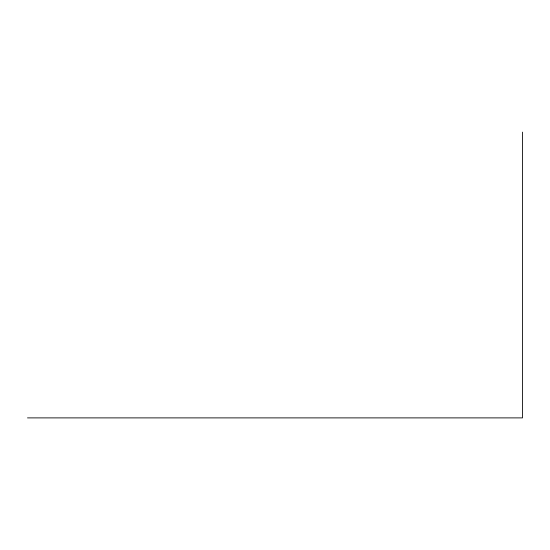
<?xml version="1.0" encoding="UTF-8"?>
<svg xmlns="http://www.w3.org/2000/svg" width="550" height="550" viewBox="0 0 550 550"><rect width="100%" height="100%" fill="white"/><g stroke="black" fill="none" stroke-linecap="round" stroke-linejoin="round"><path stroke-width="0.82" d="M27.5 417.89L522.5 417.89L522.5 132.11"/></g></svg>
